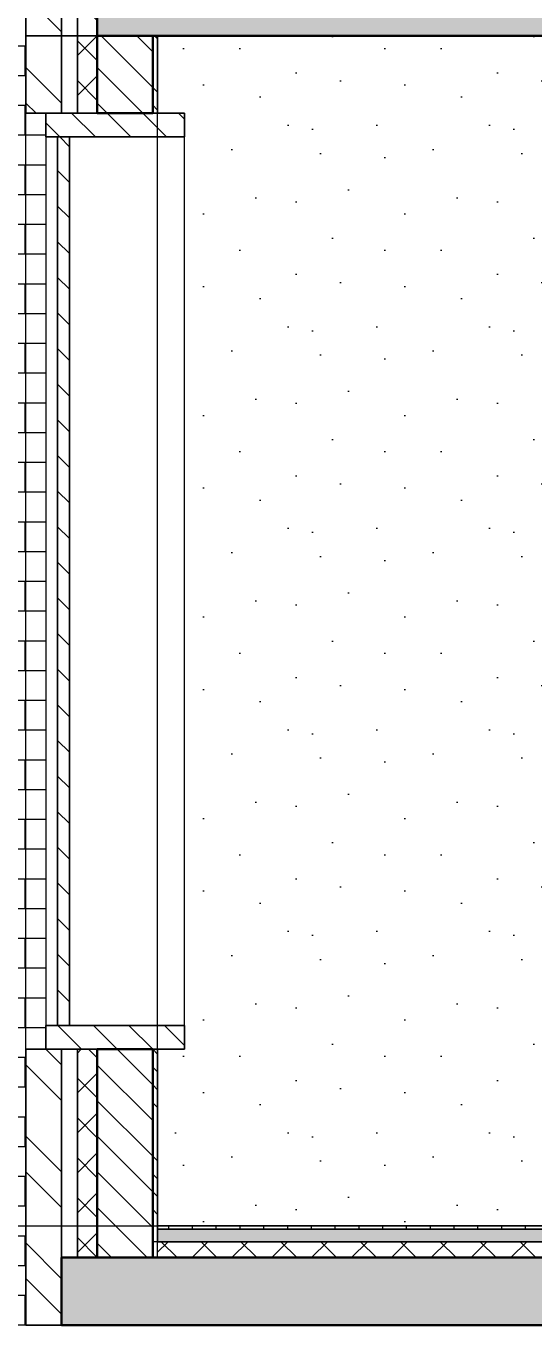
# Model space of a CAD drawing. Header units: millimetres. Extents: x -100 to 224448, y 0 to 22177.
# Drawn here: x 132902 to 134184, y 3600 to 6875 of the extents above; entities that cross this region are included whole.
import ezdxf

# ---------------------------------------------------------------- set-up
doc = ezdxf.new("R2010")
doc.units = ezdxf.units.MM
doc.layers.get('0').update_dxf_attribs({"true_color": 0xdfdfdf})
for name, color, linetype, lineweight in [('Background_Air', 7, 'Continuous', 9), ('Background_Concrete_ Reinforced', 7, 'Continuous', 9), ('Background_Floor_ Ceramic Tiles', 7, 'Continuous', 9), ('Background_Gypsum Board', 7, 'Continuous', 9), ('Background_Insulation_ Extruded Polystyrene', 7, 'Continuous', 9), ('Background_Insulation_ Polyurethane Foam', 7, 'Continuous', 9), ('Background_Plaster_ Cement', 7, 'Continuous', 9), ('Background_Screed', 7, 'Continuous', 9), ('Background_Supporting Wall_ Brick', 7, 'Continuous', 9), ('Boundary_Concrete_ Reinforced', 99, 'Continuous', 50), ('Boundary_Supporting Wall_ Brick', 14, 'Continuous', 50)]:
    doc.layers.add(name, color=color, linetype=linetype, lineweight=lineweight)
for name, color, linetype in [('Background_Front bricks', 7, 'Continuous'), ('Background_GLASS', 161, 'Continuous'), ('Background_WINDOW_FRAME', 253, 'Continuous'), ('Boundary_Air', 7, 'Continuous'), ('Boundary_Cavity Wall_ Front', 7, 'Continuous'), ('Boundary_Floor_ Ceramic Tiles', 7, 'Continuous'), ('Boundary_Front bricks', 7, 'Continuous'), ('Boundary_GLASS', 161, 'Continuous'), ('Boundary_Gypsum Board', 54, 'Continuous'), ('Boundary_Insulation_ Extruded Polystyrene', 42, 'Continuous'), ('Boundary_Insulation_ Polyurethane Foam', 42, 'Continuous'), ('Boundary_Screed', 7, 'Continuous'), ('Boundary_WINDOW_FRAME', 253, 'Continuous'), ('Elevation_Front bricks', 7, 'Continuous'), ('Elevation_Insulation_ Extruded Polystyrene', 7, 'Continuous'), ('Elevation_Plaster_ Cement', 7, 'Continuous'), ('Fill_Concrete_ Reinforced', 85, 'Continuous'), ('Fill_Floor_ Ceramic Tiles', 251, 'Continuous'), ('Fill_Front bricks', 7, 'Continuous'), ('Fill_GLASS', 161, 'Continuous'), ('Fill_Gypsum Board', 251, 'Continuous'), ('Fill_Insulation_ Extruded Polystyrene', 42, 'Continuous'), ('Fill_Insulation_ Polyurethane Foam', 42, 'Continuous'), ('Fill_Screed', 251, 'Continuous'), ('Fill_Supporting Wall_ Brick', 11, 'Continuous'), ('Fill_WINDOW_FRAME', 253, 'Continuous'), ('Viewport border', 7, 'Continuous')]:
    doc.layers.add(name, color=color, linetype=linetype)
doc.layers.add('BIM_ROOM_LINES', color=7, linetype='Continuous', plot=False)
pattern_1 = [(45, (-3002.4, 80), (-44.9013, 44.9013), [])]
pattern_2 = [(45, (-3002.4, 80), (-50.28943, 50.28943), []), (135, (-3002.4, 80), (-50.28943, -50.28943), [])]
pattern_3 = [(45, (-3002.4, 80), (-134.704, 134.704), []), (45, (-2957.5, 80), (-134.704, 134.704), []), (45, (-2912.6, 80), (-134.704, 134.704), []), (45, (-2867.7, 80), (-134.704, 134.704), [])]
pattern_4 = [(15, (-3002.4, 80), (287.368, 497.736), [50.8, -355.6]), (105, (-3002.4, 80), (-497.736, 287.368), [50.8, -355.6]), (150, (-2953.33, 93.15), (-392.5523, -105.184), [71.842, -502.894]), (15, (-3012.5, 313.96), (287.368, 497.736), [50.8, -355.6]), (60, (-2981.4, 296), (-105.184, 392.5523), [35.921, -538.815]), (150, (-2981.4, 296), (-392.5523, -105.184), [35.921, -538.815]), (15, (-2891.6, 451.54), (287.368, 497.736), [71.842, -334.558]), (60, (-2891.6, 451.54), (-105.184, 392.5523), [50.8, -523.936]), (150, (-2822.2, 470.13), (-392.5523, -105.184), [50.8, -523.936]), (105, (-2758.8, 250.45), (-497.736, 287.368), [50.8, -355.6]), (60, (-2758.82, 250.45), (-105.184, 392.5523), [35.921, -538.815]), (150, (-2740.86, 281.56), (-392.5523, -105.184), [35.921, -538.815]), (15, (-2979.63, 191.3), (287.368, 497.736), [25.4, -340.36]), (15, (-2711.5, 368.3), (287.368, 497.736), [25.4, -340.36]), (105, (-2847.33, 384.5), (-497.736, 287.368), [25.4, -340.36]), (150, (-2739.1, 176.85), (-392.5523, -105.184), [35.921, -538.815]), (150, (-2983.15, 400.7), (-392.5523, -105.184), [35.921, -538.815]), (60, (-2852.9, 258.1), (-105.184, 392.5523), [35.921, -538.815]), (105, (-2880.6, 165.23), (-497.736, 287.368), [6.35, -400.05]), (105, (-2906.6, 335.76), (-497.736, 287.368), [6.35, -400.05]), (105, (-2740.65, 452.54), (-497.736, 287.368), [6.35, -400.05]), (105, (-2678.64, 245.64), (-497.736, 287.368), [6.35, -400.05])]
pattern_5 = [(45, (-3002.4, 80), (-134.704, 134.704), []), (45, (-2912.6, 80), (-134.704, 134.704), [])]

# ---------------------------------------------------------------- blocks, each defined once
blk = doc.blocks.new("BB'__section__..%5CMainBuilding.dwg", base_point=(1833.3, -3770))
at = {"layer": 'Elevation_Front bricks'}
h = blk.add_hatch(dxfattribs=at)
h.set_pattern_fill('V_MASONRY300x75', color=256, scale=10, style=0)
h.paths.add_polyline_path([(3002.4, 3080), (3002.4, -170), (3284.4, -170), (3632.4, -170), (9643.4, -170), (9991.4, -170), (12002.4, -170), (12002.4, 525), (12002.4, 2885), (12002.4, 3080)])
h.paths.add_polyline_path([(6698.6, 80), (6658.6, 80), (6658.6, 2320), (8938.6, 2320), (8938.6, 80), (8898.6, 80), (7798.6, 80)], flags=16)
h = blk.add_hatch(dxfattribs=at)
h.set_pattern_fill('V_MASONRY300x75', color=256, scale=10, style=0)
h.paths.add_polyline_path([(12052.4, 585), (12052.4, 2825), (12052.4, 2885), (12002.4, 2885), (12002.4, 525), (12052.4, 525)])
at = {"layer": 'Elevation_Insulation_ Extruded Polystyrene'}
h = blk.add_hatch(dxfattribs=at)
h.set_pattern_fill('DOTS2', color=256, scale=30, style=0)
h.paths.add_polyline_path([(12322.4, 40), (12322.4, 0), (12334.4, 0), (12334.4, 40)])
at = {"layer": 'Elevation_Plaster_ Cement'}
h = blk.add_hatch(dxfattribs=at)
h.set_pattern_fill('DOTS2', color=256, scale=20, style=0)
h.paths.add_polyline_path([(12402.4, 585), (12402.4, 525), (12334.4, 525), (12334.4, 80), (13284.4, 80), (13284.4, 729), (13284.4, 763), (13284.4, 780), (13539.4, 780), (13539.4, 811.4), (13552.8, 846.7, -0.001651), (13552.9, 846.9, -0.209989), (13585.7, 861.4), (13587.4, 861.4), (13764.4, 861.4), (13941.4, 861.4), (13943.1, 861.4, -0.211654), (13976, 846.7), (13989.4, 811.4), (13989.4, 780), (14239.4, 780), (14239.4, 811.4), (14252.8, 846.7, -0.001651), (14252.9, 846.9, -0.209989), (14285.7, 861.4), (14287.4, 861.4), (14464.4, 861.4), (14641.4, 861.4), (14643.1, 861.4, -0.211654), (14676, 846.7), (14689.4, 811.4), (14689.4, 780), (14884.4, 780), (14884.4, 763), (14884.4, 729), (14884.4, 80), (15384.4, 80), (15384.4, 729), (15384.4, 763), (15384.4, 780), (15579.4, 780), (15579.4, 811.4), (15592.8, 846.7, -0.211654), (15625.7, 861.4), (15627.4, 861.4), (15804.4, 861.4), (15981.4, 861.4), (15983.1, 861.4, -0.211654), (16016, 846.7), (16029.4, 811.4), (16029.4, 780), (16052.4, 780), (16052.4, 3080), (12334.4, 3080), (12334.4, 2885), (12402.4, 2885), (12402.4, 2825)])
at = {"layer": 'Fill_Concrete_ Reinforced', "extrusion": (3.73972e-32, 4.56433e-28, -1)}
h = blk.add_hatch(dxfattribs=at)
h.set_pattern_fill('CONCRETE1', color=256, scale=20, angle=15, style=0)
h.set_pattern_definition(pattern_4)
h.paths.add_polyline_path([(-21382.4, 3080), (-21382.4, 3250), (-21242.4, 3250), (-12322.4, 3250), (-12182.4, 3250), (-12182.4, 3080)])
at = {"layer": 'Fill_Concrete_ Reinforced', "extrusion": (-1.64668e-31, -8.571e-30, -1)}
h = blk.add_hatch(dxfattribs=at)
h.set_pattern_fill('CONCRETE1', color=256, scale=20, angle=15, style=0)
h.set_pattern_definition(pattern_4)
h.paths.add_polyline_path([(-21512.4, -170), (-21512.4, 0), (-21230.4, 0), (-12334.4, 0), (-12092.4, 0), (-12092.4, -170)])
at = {"layer": 'Fill_Floor_ Ceramic Tiles', "extrusion": (-1.24803e-31, -2.22129e-41, -1)}
h = blk.add_hatch(dxfattribs=at)
h.set_pattern_fill('_USER', color=256, scale=60, angle=90, style=0, pattern_type=0)
h.set_pattern_definition([(90, (-3002.4, 80), (-60, -2e-13), [])])
h.paths.add_polyline_path([(-12334.4, 80), (-12334.4, 72), (-21230.4, 72), (-21230.4, 80)])
at = {"layer": 'Fill_Front bricks', "extrusion": (4.53449e-44, 2.01922e-29, -1)}
h = blk.add_hatch(dxfattribs=at)
h.set_pattern_fill('ANSI32', color=256, scale=20, style=0)
h.set_pattern_definition(pattern_5)
h.paths.add_polyline_path([(-12002.4, 3080), (-12092.4, 3080), (-12092.4, 3775), (-12002.4, 3775)])
at = {"layer": 'Fill_Front bricks', "extrusion": (-1.27869e-44, 3.24681e-29, -1)}
h = blk.add_hatch(dxfattribs=at)
h.set_pattern_fill('ANSI32', color=256, scale=20, style=0)
h.set_pattern_definition(pattern_5)
h.paths.add_polyline_path([(-12002.4, 2885), (-12092.4, 2885), (-12092.4, 3080), (-12002.4, 3080)])
at = {"layer": 'Fill_Front bricks', "extrusion": (-5.80327e-29, -1.06016e-29, -1)}
h = blk.add_hatch(dxfattribs=at)
h.set_pattern_fill('ANSI32', color=256, scale=20, style=0)
h.set_pattern_definition(pattern_5)
h.paths.add_polyline_path([(-12002.4, -170), (-12092.4, -170), (-12092.4, 0), (-12092.4, 525), (-12002.4, 525)])
at = {"layer": 'Fill_GLASS', "extrusion": (0, 0, -1)}
h = blk.add_hatch(dxfattribs=at)
h.set_pattern_fill('ANSI31', color=256, scale=20, style=0)
h.set_pattern_definition(pattern_1)
h.paths.add_polyline_path([(-12082.4, 2825), (-12082.4, 585), (-12112.4, 585), (-12112.4, 2825)])
at = {"layer": 'Fill_Gypsum Board', "extrusion": (-8.60819e-45, 2.92213e-29, -1)}
h = blk.add_hatch(dxfattribs=at)
h.set_pattern_fill('ANSI34', color=256, scale=10, style=0)
h.set_pattern_definition(pattern_3)
h.paths.add_polyline_path([(-12334.4, 3080), (-12322.4, 3080), (-12322.4, 2885), (-12334.4, 2885)])
at = {"layer": 'Fill_Gypsum Board', "extrusion": (4.2868e-28, -6.03587e-30, -1)}
h = blk.add_hatch(dxfattribs=at)
h.set_pattern_fill('ANSI34', color=256, scale=10, style=0)
h.set_pattern_definition(pattern_3)
h.paths.add_polyline_path([(-12334.4, 525), (-12322.4, 525), (-12322.4, 40), (-12334.4, 40)])
at = {"layer": 'Fill_Insulation_ Extruded Polystyrene', "extrusion": (-1.24803e-31, -2.18545e-44, -1)}
h = blk.add_hatch(dxfattribs=at)
h.set_pattern_fill('INSULATION', color=256, scale=20, style=0)
h.set_pattern_definition(pattern_2)
h.paths.add_polyline_path([(-12334.4, 40), (-12334.4, 0), (-21230.4, 0), (-21230.4, 40)])
at = {"layer": 'Fill_Insulation_ Polyurethane Foam', "extrusion": (-8.39634e-29, 2.39214e-29, -1)}
h = blk.add_hatch(dxfattribs=at)
h.set_pattern_fill('INSULATION', color=256, scale=20, style=0)
h.set_pattern_definition(pattern_2)
h.paths.add_polyline_path([(-12132.4, 3080), (-12182.4, 3080), (-12182.4, 3250), (-12182.4, 3775), (-12132.4, 3775)])
at = {"layer": 'Fill_Insulation_ Polyurethane Foam', "extrusion": (-2.37999e-44, 3.24681e-29, -1)}
h = blk.add_hatch(dxfattribs=at)
h.set_pattern_fill('INSULATION', color=256, scale=20, style=0)
h.set_pattern_definition(pattern_2)
h.paths.add_polyline_path([(-12132.4, 2885), (-12182.4, 2885), (-12182.4, 3080), (-12132.4, 3080)])
at = {"layer": 'Fill_Insulation_ Polyurethane Foam', "extrusion": (-7.78291e-46, -1.43337e-29, -1)}
h = blk.add_hatch(dxfattribs=at)
h.set_pattern_fill('INSULATION', color=256, scale=20, style=0)
h.set_pattern_definition(pattern_2)
h.paths.add_polyline_path([(-12132.4, 0), (-12182.4, 0), (-12182.4, 525), (-12132.4, 525)])
at = {"layer": 'Fill_Screed', "extrusion": (-1.24803e-31, 1.58826e-45, -1)}
h = blk.add_hatch(dxfattribs=at)
h.set_pattern_fill('SCREED', color=256, scale=20, angle=15, style=0)
h.set_pattern_definition([(15, (-3002.4, 80), (915.6406, 508.3053), [-127, 0, -381, 0]), (15, (-3005.69, 92.27), (915.6406, 508.3053), [-50.8, 0, -177.8, 0, -91.44, 0, -381, 0]), (15, (-3008.97, 104.53), (915.6406, 508.3053), [-25.4, 0, -127, 0, -127, 0, -279.4, 0, -91.44, 0]), (15, (-3012.26, 116.8), (915.6406, 508.3053), [-91.44, 0, -406.4, 0]), (15, (-3015.55, 129.07), (915.6406, 508.3053), [-304.8, 0, -304.8, 0]), (15, (-3018.84, 141.34), (915.6406, 508.3053), [-431.8, 0]), (15, (-3022.12, 153.6), (915.6406, 508.3053), [-127, 0, -558.8, 0]), (15, (-3025.4, 165.87), (915.6406, 508.3053), [-177.8, 0, -101.6, 0]), (15, (-3028.7, 178.14), (915.6406, 508.3053), [-254, 0]), (15, (-3035.27, 202.67), (915.6406, 508.3053), [-35.56, 0, -381, 0, -228.6, 0]), (15, (-3038.56, 214.94), (915.6406, 508.3053), [-50.8, 0, -5.08, 0, -127, 0]), (15, (-3041.84, 227.2), (915.6406, 508.3053), [-25.4, 0, -330.2, 0, -381, 0]), (15, (-3045.13, 239.47), (915.6406, 508.3053), [-254, 0]), (15, (-3048.42, 251.74), (915.6406, 508.3053), [-127, 0, -533.4, 0]), (15, (-3055, 276.28), (915.6406, 508.3053), [-609.6, 0]), (15, (-3058.28, 288.54), (915.6406, 508.3053), [-127, 0, -10.16, 0, -177.8, 0]), (15, (-3061.57, 300.8), (915.6406, 508.3053), [-35.56, 0, -254, 0, -101.6, 0, -177.8, 0, -203.2, 0]), (15, (-3064.85, 313.08), (915.6406, 508.3053), [-76.2, 0, -101.6, 0, -254, 0, -10.16, 0, -127, 0]), (15, (-3068.14, 325.35), (915.6406, 508.3053), [-254, 0])])
h.paths.add_polyline_path([(-12334.4, 72), (-12334.4, 40), (-21230.4, 40), (-21230.4, 72)])
at = {"layer": 'Fill_Supporting Wall_ Brick', "extrusion": (-7.42061e-45, 3.24681e-29, -1)}
h = blk.add_hatch(dxfattribs=at)
h.set_pattern_fill('ANSI31', color=256, scale=20, style=0)
h.set_pattern_definition(pattern_1)
h.paths.add_polyline_path([(-12182.4, 2885), (-12322.4, 2885), (-12322.4, 3080), (-12182.4, 3080)])
at = {"layer": 'Fill_Supporting Wall_ Brick', "extrusion": (-4.41564e-30, -1.41339e-29, -1)}
h = blk.add_hatch(dxfattribs=at)
h.set_pattern_fill('ANSI31', color=256, scale=20, style=0)
h.set_pattern_definition(pattern_1)
h.paths.add_polyline_path([(-12182.4, 0), (-12322.4, 0), (-12322.4, 40), (-12322.4, 525), (-12182.4, 525)])
at = {"layer": 'Fill_WINDOW_FRAME', "extrusion": (0, 0, -1)}
h = blk.add_hatch(dxfattribs=at)
h.set_pattern_fill('ANSI31', color=256, scale=20, style=0)
h.set_pattern_definition(pattern_1)
h.paths.add_polyline_path([(-12052.4, 2885), (-12052.4, 2825), (-12402.4, 2825), (-12402.4, 2885)])
h = blk.add_hatch(dxfattribs=at)
h.set_pattern_fill('ANSI31', color=256, scale=20, style=0)
h.set_pattern_definition(pattern_1)
h.paths.add_polyline_path([(-12402.4, 525), (-12402.4, 585), (-12052.4, 585), (-12052.4, 525)])
blk.add_line((2834.4, 80), (21730.4, 80))
blk.add_line((2834.4, 80), (21730.4, 80))
blk.add_line((2834.4, 80), (21730.4, 80))
at = {"layer": 'Background_Air', "extrusion": (0, 1, 0)}
for p, q in [((12092.4, 3775), (12092.4, 3080)), ((12132.4, 3080), (12132.4, 3775)), ((12092.4, 3080), (12092.4, 2885)), ((12092.4, 3080), (12132.4, 3080)), ((12132.4, 3080), (12092.4, 3080)), ((12132.4, 2885), (12132.4, 3080)), ((12092.4, 2885), (12132.4, 2885)), ((12132.4, 525), (12092.4, 525)), ((12092.4, 525), (12092.4, 0)), ((12132.4, 0), (12132.4, 525)), ((12092.4, 0), (12132.4, 0))]:
    blk.add_line(p, q, dxfattribs=at)
at = {"layer": 'Background_Concrete_ Reinforced', "extrusion": (0, 1, 0)}
for p, q in [((12182.4, 3250), (12182.4, 3080)), ((12182.4, 3080), (21382.4, 3080)), ((12092.4, 0), (12092.4, -170)), ((12334.4, 0), (12092.4, 0)), ((21230.4, 0), (12334.4, 0)), ((12092.4, -170), (21512.4, -170))]:
    blk.add_line(p, q, dxfattribs=at)
at = {"layer": 'Background_Floor_ Ceramic Tiles', "extrusion": (0, 1, 0)}
for p, q in [((12334.4, 80), (12334.4, 72)), ((21230.4, 80), (12334.4, 80)), ((12334.4, 72), (21230.4, 72))]:
    blk.add_line(p, q, dxfattribs=at)
at = {"layer": 'Background_Front bricks', "extrusion": (0, 1, 0)}
for p, q in [((12002.4, 3775), (12002.4, 3080)), ((12092.4, 3080), (12092.4, 3775)), ((12002.4, 3080), (12092.4, 3080)), ((12002.4, 3080), (12002.4, 2885)), ((12092.4, 3080), (12002.4, 3080)), ((12092.4, 2885), (12092.4, 3080)), ((12002.4, 2885), (12092.4, 2885)), ((12002.4, 525), (12002.4, 2885)), ((12092.4, 525), (12002.4, 525)), ((12002.4, 525), (12002.4, -170)), ((12092.4, 0), (12092.4, 525)), ((12092.4, -170), (12092.4, 0)), ((12002.4, -170), (12092.4, -170))]:
    blk.add_line(p, q, dxfattribs=at)
at = {"layer": 'Background_GLASS', "extrusion": (0, 1, 0)}
for p, q in [((12112.4, 2825), (12082.4, 2825)), ((12082.4, 2825), (12082.4, 585)), ((12112.4, 585), (12112.4, 2825)), ((12082.4, 585), (12112.4, 585))]:
    blk.add_line(p, q, dxfattribs=at)
at = {"layer": 'Background_Gypsum Board', "extrusion": (0, 1, 0)}
for p, q in [((12322.4, 3080), (12322.4, 2885)), ((12334.4, 3080), (12322.4, 3080)), ((12334.4, 2885), (12334.4, 3080)), ((12322.4, 2885), (12334.4, 2885)), ((12334.4, 525), (12322.4, 525)), ((12322.4, 525), (12322.4, 40)), ((12334.4, 40), (12334.4, 525)), ((12322.4, 40), (12334.4, 40))]:
    blk.add_line(p, q, dxfattribs=at)
at = {"layer": 'Background_Insulation_ Extruded Polystyrene', "extrusion": (0, 1, 0)}
for p, q in [((12334.4, 40), (12334.4, 0)), ((21230.4, 40), (12334.4, 40)), ((12334.4, 0), (21230.4, 0)), ((12334.4, 0), (12322.4, 0))]:
    blk.add_line(p, q, dxfattribs=at)
at = {"layer": 'Background_Insulation_ Polyurethane Foam', "extrusion": (0, 1, 0)}
for p, q in [((12132.4, 3775), (12132.4, 3080)), ((12182.4, 3080), (12182.4, 3250)), ((12182.4, 3080), (12132.4, 3080)), ((12132.4, 3080), (12132.4, 2885)), ((12132.4, 3080), (12182.4, 3080)), ((12182.4, 2885), (12182.4, 3080)), ((12132.4, 2885), (12182.4, 2885)), ((12182.4, 525), (12132.4, 525)), ((12132.4, 525), (12132.4, 0)), ((12182.4, 0), (12182.4, 525)), ((12132.4, 0), (12182.4, 0))]:
    blk.add_line(p, q, dxfattribs=at)
at = {"layer": 'Background_Plaster_ Cement', "extrusion": (0, 1, 0)}
for p, q in [((12334.4, 3080), (12334.4, 2885)), ((12334.4, 525), (12334.4, 80)), ((12334.4, 80), (13284.4, 80))]:
    blk.add_line(p, q, dxfattribs=at)
at = {"layer": 'Background_Screed', "extrusion": (0, 1, 0)}
for p, q in [((12334.4, 72), (12334.4, 40)), ((21230.4, 72), (12334.4, 72)), ((12334.4, 40), (21230.4, 40))]:
    blk.add_line(p, q, dxfattribs=at)
at = {"layer": 'Background_Supporting Wall_ Brick', "extrusion": (0, 1, 0)}
for p, q in [((12182.4, 3080), (12182.4, 2885)), ((12322.4, 3080), (12182.4, 3080)), ((12322.4, 2885), (12322.4, 3080)), ((12182.4, 2885), (12322.4, 2885)), ((12322.4, 525), (12182.4, 525)), ((12182.4, 525), (12182.4, 0)), ((12322.4, 40), (12322.4, 525)), ((12334.4, 80), (12334.4, 80)), ((12322.4, 0), (12322.4, 40)), ((12322.4, 40), (12322.4, 0)), ((12182.4, 0), (12322.4, 0)), ((12322.4, 0), (12322.4, 0))]:
    blk.add_line(p, q, dxfattribs=at)
at = {"layer": 'Background_WINDOW_FRAME', "extrusion": (0, 1, 0)}
for p, q in [((12402.4, 2885), (12052.4, 2885)), ((12052.4, 2885), (12052.4, 2825)), ((12334.4, 2885), (12402.4, 2885)), ((12402.4, 2885), (12334.4, 2885)), ((12402.4, 2885), (12334.4, 2885)), ((12334.4, 2885), (12402.4, 2885)), ((12402.4, 2885), (12334.4, 2885)), ((12402.4, 2885), (12334.4, 2885)), ((12334.4, 2885), (12402.4, 2885)), ((12402.4, 2885), (12334.4, 2885)), ((12402.4, 2885), (12334.4, 2885)), ((12334.4, 2885), (12402.4, 2885)), ((12334.4, 2885), (12402.4, 2885)), ((12402.4, 2885), (12334.4, 2885)), ((12334.4, 2885), (12402.4, 2885)), ((12402.4, 525), (12402.4, 2885)), ((12402.4, 525), (12402.4, 2885)), ((12402.4, 2825), (12402.4, 2885)), ((12402.4, 2825), (12402.4, 2885)), ((12402.4, 2825), (12402.4, 2885)), ((12402.4, 525), (12402.4, 2885)), ((12402.4, 2825), (12402.4, 2885)), ((12402.4, 525), (12402.4, 2885)), ((12402.4, 525), (12402.4, 2885)), ((12402.4, 2825), (12402.4, 2885)), ((12402.4, 525), (12402.4, 2885)), ((12402.4, 525), (12402.4, 2885)), ((12402.4, 2825), (12402.4, 2885)), ((12402.4, 2825), (12402.4, 2885)), ((12052.4, 2825), (12402.4, 2825)), ((12052.4, 2825), (12052.4, 585)), ((12402.4, 585), (12052.4, 585)), ((12052.4, 585), (12052.4, 525)), ((12402.4, 525), (12402.4, 585)), ((12402.4, 525), (12402.4, 585)), ((12402.4, 525), (12402.4, 585)), ((12402.4, 525), (12402.4, 585)), ((12402.4, 525), (12402.4, 585)), ((12402.4, 525), (12402.4, 585)), ((12402.4, 525), (12402.4, 585)), ((12052.4, 525), (12402.4, 525))]:
    blk.add_line(p, q, dxfattribs=at)
at = {"layer": 'BIM_ROOM_LINES', "extrusion": (0, 1, 0)}
for p, q in [((12334.4, 2885), (12334.4, 3080)), ((12334.4, 3080), (21230.4, 3080)), ((12334.4, 80), (12334.4, 3080)), ((12334.4, 80), (12334.4, 525)), ((13284.4, 80), (12334.4, 80)), ((21230.4, 80), (12334.4, 80))]:
    blk.add_line(p, q, dxfattribs=at)
at = {"layer": 'Boundary_Air', "extrusion": (0, 1, 0)}
for p, q in [((12092.4, 3080), (12092.4, 3775)), ((12132.4, 3775), (12132.4, 3080)), ((12092.4, 2885), (12092.4, 3080)), ((12092.4, 3080), (12132.4, 3080)), ((12132.4, 3080), (12092.4, 3080)), ((12132.4, 3080), (12132.4, 2885)), ((12132.4, 2885), (12092.4, 2885)), ((12092.4, 0), (12092.4, 525)), ((12092.4, 525), (12132.4, 525)), ((12132.4, 525), (12132.4, 0)), ((12132.4, 0), (12092.4, 0))]:
    blk.add_line(p, q, dxfattribs=at)
at = {"layer": 'Boundary_Cavity Wall_ Front', "extrusion": (0, 1, 0)}
for p, q in [((12002.4, 2885), (12002.4, 3775)), ((12182.4, 3250), (12182.4, 3080)), ((12182.4, 3080), (12334.4, 3080)), ((12334.4, 3080), (12334.4, 2885)), ((12334.4, 2885), (12002.4, 2885)), ((12002.4, 525), (12334.4, 525)), ((12002.4, -170), (12002.4, 525)), ((12334.4, 525), (12334.4, 40)), ((12334.4, 40), (12322.4, 40)), ((12322.4, 40), (12322.4, 0)), ((12322.4, 0), (12092.4, 0)), ((12092.4, 0), (12092.4, -170)), ((12092.4, -170), (12002.4, -170))]:
    blk.add_line(p, q, dxfattribs=at)
at = {"layer": 'Boundary_Concrete_ Reinforced', "extrusion": (0, 1, 0)}
for p, q in [((12182.4, 3080), (12182.4, 3250)), ((21382.4, 3080), (12182.4, 3080)), ((12092.4, -170), (12092.4, 0)), ((12092.4, 0), (12334.4, 0)), ((12334.4, 0), (21230.4, 0)), ((21512.4, -170), (12092.4, -170))]:
    blk.add_line(p, q, dxfattribs=at)
at = {"layer": 'Boundary_Floor_ Ceramic Tiles', "extrusion": (0, 1, 0)}
for p, q in [((12334.4, 80), (21230.4, 80)), ((12334.4, 72), (12334.4, 80)), ((21230.4, 72), (12334.4, 72))]:
    blk.add_line(p, q, dxfattribs=at)
at = {"layer": 'Boundary_Front bricks', "extrusion": (0, 1, 0)}
for p, q in [((12002.4, 3080), (12002.4, 3775)), ((12092.4, 3775), (12092.4, 3080)), ((12002.4, 2885), (12002.4, 3080)), ((12002.4, 3080), (12092.4, 3080)), ((12092.4, 3080), (12002.4, 3080)), ((12092.4, 3080), (12092.4, 2885)), ((12092.4, 2885), (12002.4, 2885)), ((12002.4, -170), (12002.4, 525)), ((12002.4, 525), (12092.4, 525)), ((12092.4, 525), (12092.4, 0)), ((12092.4, 0), (12092.4, -170)), ((12092.4, -170), (12002.4, -170))]:
    blk.add_line(p, q, dxfattribs=at)
at = {"layer": 'Boundary_GLASS', "extrusion": (0, 1, 0)}
for p, q in [((12082.4, 2825), (12112.4, 2825)), ((12082.4, 585), (12082.4, 2825)), ((12112.4, 2825), (12112.4, 585)), ((12112.4, 585), (12082.4, 585))]:
    blk.add_line(p, q, dxfattribs=at)
at = {"layer": 'Boundary_Gypsum Board', "extrusion": (0, 1, 0)}
for p, q in [((12322.4, 2885), (12322.4, 3080)), ((12322.4, 3080), (12334.4, 3080)), ((12334.4, 3080), (12334.4, 2885)), ((12334.4, 2885), (12322.4, 2885)), ((12322.4, 40), (12322.4, 525)), ((12322.4, 525), (12334.4, 525)), ((12334.4, 525), (12334.4, 40)), ((12334.4, 40), (12322.4, 40))]:
    blk.add_line(p, q, dxfattribs=at)
at = {"layer": 'Boundary_Insulation_ Extruded Polystyrene', "extrusion": (0, 1, 0)}
for p, q in [((12334.4, 40), (21230.4, 40)), ((12334.4, 0), (12334.4, 40)), ((21230.4, 0), (12334.4, 0))]:
    blk.add_line(p, q, dxfattribs=at)
at = {"layer": 'Boundary_Insulation_ Polyurethane Foam', "extrusion": (0, 1, 0)}
for p, q in [((12132.4, 3080), (12132.4, 3775)), ((12182.4, 3250), (12182.4, 3080)), ((12132.4, 2885), (12132.4, 3080)), ((12132.4, 3080), (12182.4, 3080)), ((12182.4, 3080), (12132.4, 3080)), ((12182.4, 3080), (12182.4, 2885)), ((12182.4, 2885), (12132.4, 2885)), ((12132.4, 0), (12132.4, 525)), ((12132.4, 525), (12182.4, 525)), ((12182.4, 525), (12182.4, 0)), ((12182.4, 0), (12132.4, 0))]:
    blk.add_line(p, q, dxfattribs=at)
at = {"layer": 'Boundary_Screed', "extrusion": (0, 1, 0)}
for p, q in [((12334.4, 72), (21230.4, 72)), ((12334.4, 40), (12334.4, 72)), ((21230.4, 40), (12334.4, 40))]:
    blk.add_line(p, q, dxfattribs=at)
at = {"layer": 'Boundary_Supporting Wall_ Brick', "extrusion": (0, 1, 0)}
for p, q in [((12182.4, 2885), (12182.4, 3080)), ((12182.4, 3080), (12322.4, 3080)), ((12322.4, 3080), (12322.4, 2885)), ((12322.4, 2885), (12182.4, 2885)), ((12182.4, 0), (12182.4, 525)), ((12182.4, 525), (12322.4, 525)), ((12322.4, 525), (12322.4, 40)), ((12322.4, 40), (12322.4, 0)), ((12322.4, 0), (12182.4, 0))]:
    blk.add_line(p, q, dxfattribs=at)
at = {"layer": 'Boundary_WINDOW_FRAME', "extrusion": (0, 1, 0)}
for p, q in [((12052.4, 2885), (12402.4, 2885)), ((12052.4, 2825), (12052.4, 2885)), ((12402.4, 2885), (12402.4, 2825)), ((12402.4, 2825), (12052.4, 2825)), ((12052.4, 525), (12052.4, 585)), ((12052.4, 585), (12402.4, 585)), ((12402.4, 585), (12402.4, 525)), ((12402.4, 525), (12052.4, 525))]:
    blk.add_line(p, q, dxfattribs=at)

msp = doc.modelspace()

# ---------------------------------------------------------------- block references
at = {"layer": 'Viewport border'}
msp.add_blockref("BB'__section__..%5CMainBuilding.dwg", (122732.9, 0), dxfattribs=at)

doc.saveas('drawing.dxf')
